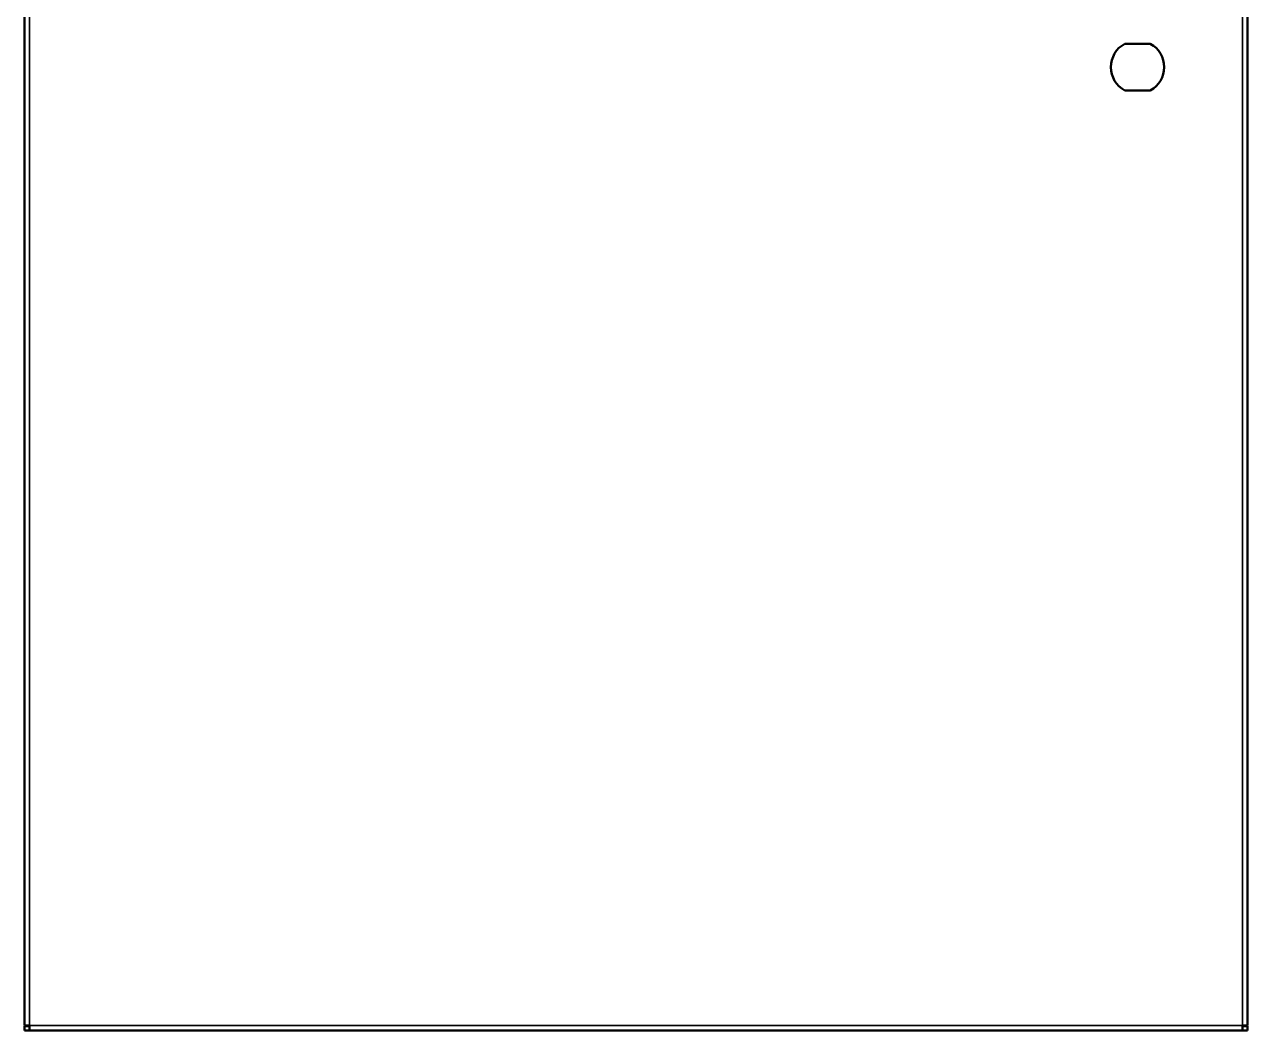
# Model space of a CAD drawing. Extents: x 0 to 1678, y -24 to 1301.
# Drawn here: x 660.24 to 708.06, y 50.08 to 89.39 of the extents above; entities that cross this region are included whole.
import ezdxf
from ezdxf.enums import TextEntityAlignment as Align

# ---------------------------------------------------------------- set-up
doc = ezdxf.new("R2010")
doc.units = 0
doc.header["$MEASUREMENT"] = 0
doc.layers.add('Visible (ANSI)', color=7, linetype='Continuous', lineweight=50)
doc.layers.add('Visible Narrow (ANSI)', color=7, linetype='Continuous', lineweight=35)

# ---------------------------------------------------------------- blocks, each defined once
blk = doc.blocks.new('CADGEN ENCOMPASS90250A RISER')
at = {"layer": 'Visible (ANSI)'}
for p, q in [((-23.912, 0.37), (-23.912, 75.27)), ((23.912, 75.27), (23.912, 0.37)), ((19.11, 38.733), (20.109, 38.733)), ((20.109, 36.907), (19.11, 36.907)), ((-23.912, 0.37), (-23.711, 0.37)), ((-23.912, 0.169), (-23.912, 0.343)), ((-23.912, 0.343), (-23.711, 0.343)), ((-23.711, 0.169), (-23.912, 0.169)), ((-23.711, 0.169), (-23.711, 0.37)), ((23.711, 0.169), (-23.711, 0.169)), ((23.711, 0.37), (23.912, 0.37)), ((23.711, 0.37), (23.711, 0.169)), ((23.711, 0.343), (23.912, 0.343)), ((23.912, 0.169), (23.711, 0.169)), ((23.912, 0.343), (23.912, 0.169))]:
    blk.add_line(p, q, dxfattribs=at)
for start, end in [(118.6854, 241.3146), (298.6854, 61.3146)]:
    blk.add_arc((19.61, 37.82), 1.041, start, end, dxfattribs=at)
at = {"layer": 'Visible Narrow (ANSI)'}
for p, q in [((-23.711, 75.27), (-23.711, 0.37)), ((23.711, 0.37), (23.711, 75.27)), ((-23.711, 0.37), (23.711, 0.37))]:
    blk.add_line(p, q, dxfattribs=at)
at = {"color": 0, "lineweight": 30, "flags": 104}
blk.add_attdef('DeviceAttributes', text='', height=9, dxfattribs=at).set_placement((61.669, -45.408), align=Align.TOP_LEFT)

msp = doc.modelspace()

# ---------------------------------------------------------------- block references
msp.add_blockref('CADGEN ENCOMPASS90250A RISER', (684.151, 49.908))

doc.saveas('drawing.dxf')
